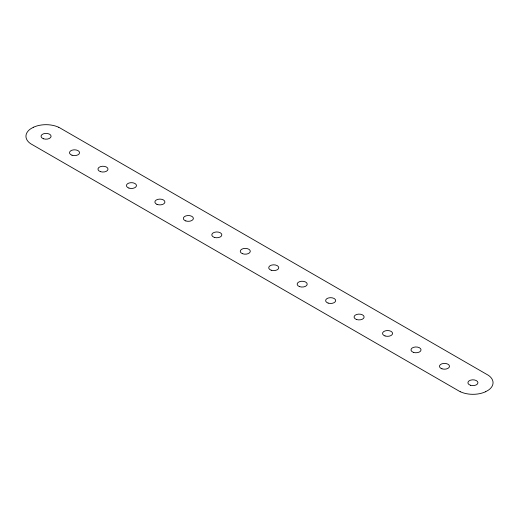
<?xml version="1.0" encoding="UTF-8"?>
<svg xmlns="http://www.w3.org/2000/svg" width="519" height="519" viewBox="0 0 519 519"><rect width="100%" height="100%" fill="white"/><g stroke="black" fill="none" stroke-linecap="round" stroke-linejoin="round"><path stroke-width="0.78" d="M33.372 127.265L30.459 128.946A20.085 11.6 0 0 0 30.472 143.607L460.23 391.735M485.628 391.735L488.535 390.054A20.092 11.6 0 0 0 488.528 375.393L58.77 127.265M485.648 391.715A20.092 11.6 0 0 1 460.262 391.709M33.346 127.291A20.085 11.6 0 0 1 58.731 127.291M299.671 286.663A5.034 2.906 0 0 0 307.216 284.146A5.034 2.906 0 0 0 299.671 281.629A5.034 2.906 0 0 0 299.671 286.663M328.125 303.09A5.034 2.906 0 0 0 335.676 300.572A5.034 2.906 0 0 0 328.125 298.062A5.034 2.906 0 0 0 328.125 303.09M385.04 335.949A5.028 2.906 0 0 0 392.585 333.432A5.028 2.906 0 0 0 385.04 330.921A5.028 2.906 0 0 0 385.04 335.949M356.585 319.522A5.028 2.906 0 0 0 364.13 317.005A5.028 2.906 0 0 0 356.585 314.488A5.028 2.906 0 0 0 356.585 319.522M413.5 352.382A5.034 2.906 0 0 0 421.045 349.864A5.034 2.906 0 0 0 413.5 347.347A5.034 2.906 0 0 0 413.5 352.382M470.415 385.241A5.028 2.906 0 0 0 477.96 382.724A5.028 2.906 0 0 0 470.415 380.206A5.028 2.906 0 0 0 470.415 385.241M441.954 368.808A5.028 2.906 0 0 0 449.499 366.291A5.028 2.906 0 0 0 441.954 363.78A5.028 2.906 0 0 0 441.954 368.808M214.295 237.371A5.028 2.906 0 0 0 221.847 234.854A5.028 2.906 0 0 0 214.302 232.343A5.028 2.906 0 0 0 214.295 237.371M271.21 270.23A5.034 2.906 0 0 0 278.761 267.713A5.034 2.906 0 0 0 271.21 265.203A5.034 2.906 0 0 0 271.21 270.23M242.347 253.648A5.028 2.906 0 0 0 250.281 251.566A5.028 2.906 0 0 0 243.184 248.64A5.028 2.906 0 0 0 242.347 253.648M128.926 188.086A5.028 2.906 0 0 0 136.471 185.568A5.028 2.906 0 0 0 128.926 183.051A5.028 2.906 0 0 0 128.926 188.086M185.841 220.945A5.034 2.906 0 0 0 193.386 218.428A5.034 2.906 0 0 0 185.841 215.91A5.034 2.906 0 0 0 185.841 220.945M156.978 204.363A5.028 2.906 0 0 0 164.906 202.274A5.028 2.906 0 0 0 157.815 199.354A5.028 2.906 0 0 0 156.978 204.363M43.557 138.794A5.028 2.906 0 0 0 51.102 136.276A5.028 2.906 0 0 0 43.557 133.766A5.028 2.906 0 0 0 43.557 138.794M100.472 171.653A5.034 2.906 0 0 0 108.017 169.136A5.034 2.906 0 0 0 100.472 166.625A5.034 2.906 0 0 0 100.472 171.653M72.011 155.226A5.028 2.906 0 0 0 79.556 152.709A5.028 2.906 0 0 0 72.011 150.192A5.028 2.906 0 0 0 72.011 155.226"/></g></svg>
